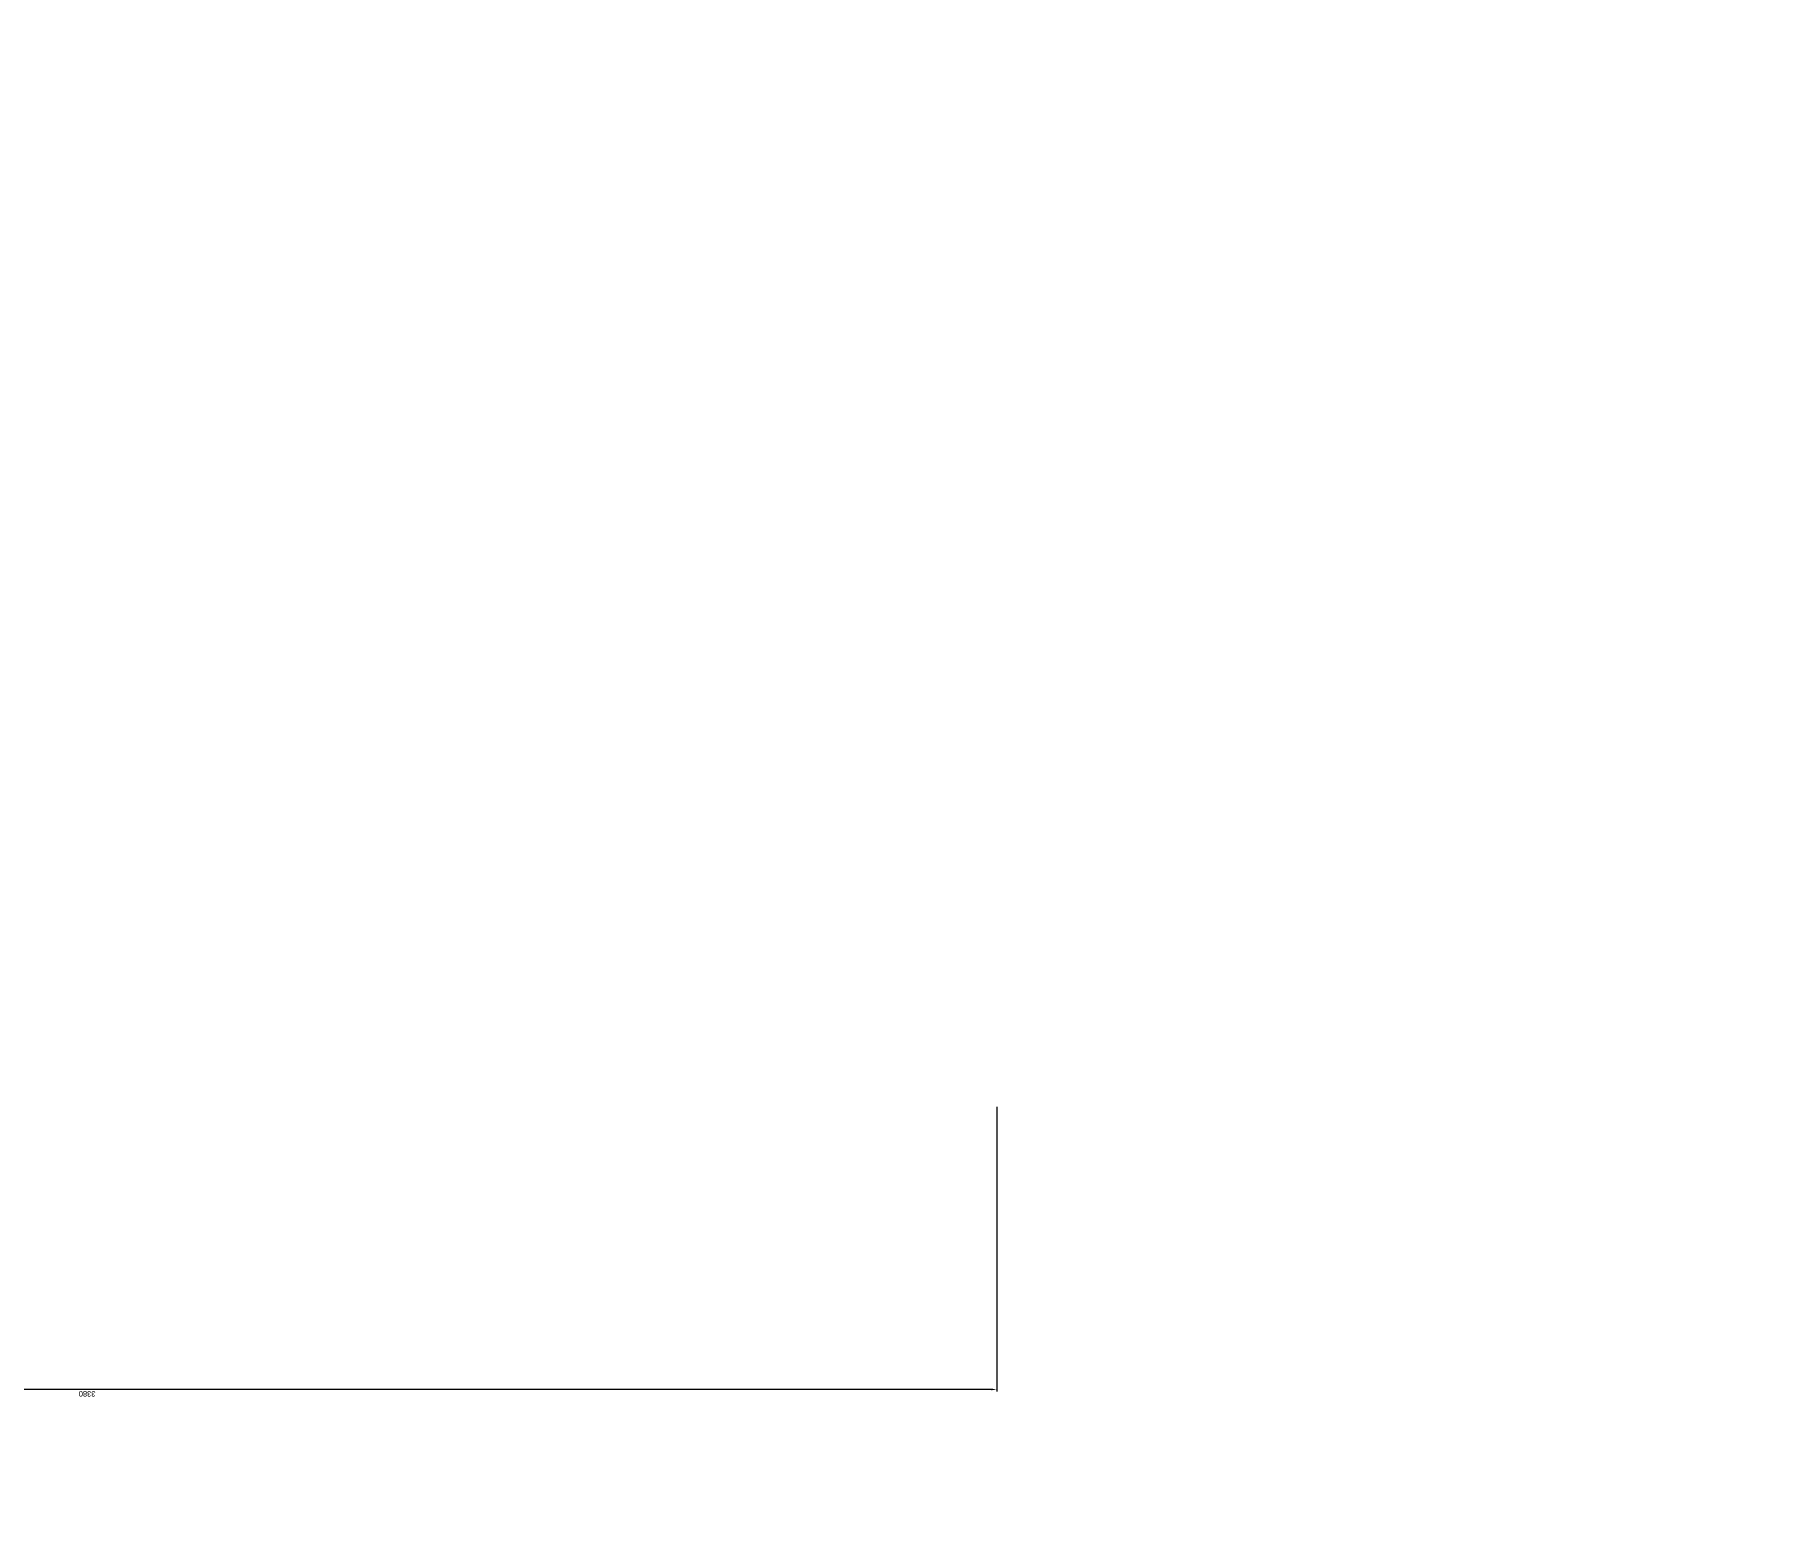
# Model space of a CAD drawing. Header units: millimetres. Extents: x 375520 to 471640, y 4301 to 90506.
# Drawn here: x 408515 to 411730, y 39585 to 42340 of the extents above; entities that cross this region are included whole.
import ezdxf

# ---------------------------------------------------------------- set-up
doc = ezdxf.new("R2010")
doc.units = ezdxf.units.MM
doc.layers.add('FAZA_I_ormari_ugradnja', color=6, linetype='Continuous')
for name, color, linetype, lineweight in [('GP kota -2.67_PBS_arhitektura$0$PBS_AG_referenca PBS komp zrak', 163, 'Continuous', 13), ('GP kota -2.67_PBS_arhitektura$0$PBS_AG_referenca PBS rashlada', 150, 'Continuous', 13), ('GP kota -2.67_PBS_arhitektura$0$PBS_AG_referenca PBS USZMR', 252, 'Continuous', 25), ('GP kota -2.67_PBS_strojarstvo_rashlada_$0$Kote', 5, 'Continuous', 20)]:
    doc.layers.add(name, color=color, linetype=linetype, lineweight=lineweight)
doc.styles.add('GP kota -2.67_PBS_strojarstvo_rashlada_$0$Arial', font='arial.ttf')
doc.styles.add('GP kota -2.67_PBS_strojarstvo_rashlada_$0$Standard', font='arial.ttf')
doc.dimstyles.new('GP kota -2.67_PBS_strojarstvo_rashlada_$0$Standard', dxfattribs={"dimtxt": 0.18, "dimasz": 0.18, "dimexe": 0.18, "dimexo": 0.0625, "dimgap": 0.09, "dimtad": 0, "dimtih": 1, "dimtoh": 1, "dimdec": 4, "dimzin": 0, "dimdsep": 46, "dimtxsty": 'GP kota -2.67_PBS_strojarstvo_rashlada_$0$Standard', "dimcen": 0.09, "dimadec": 0, "dimazin": 0, "dimtfac": 1, "dimtdec": 4, "dimtofl": 0, "dimtmove": 0, "dimatfit": 3, "dimfxl": 1, "dimtolj": 1, "dimtzin": 0, "dimarcsym": 0})

# ---------------------------------------------------------------- blocks, each defined once
blk = doc.blocks.new('*D147')
at = {"layer": 'Defpoints', "color": 0, "transparency": 16777216}
for p in [(406921.2581223807, 40349.25481026368), (410303.2649583182, 40349.25481026368), (406921.2581223807, 39820.57362837325)]:
    blk.add_point(p, dxfattribs=at)
at = {"layer": 'GP kota -2.67_PBS_strojarstvo_rashlada_$0$Kote', "color": 0, "lineweight": -2, "transparency": 16777216}
for p, q in [((406921.2581223807, 40346.25481026368), (406921.2581223807, 39816.57362837325)), ((410303.2649583182, 40346.25481026368), (410303.2649583182, 39816.57362837325)), ((410293.2649583182, 39820.57362837325), (406931.2581223807, 39820.57362837325))]:
    blk.add_line(p, q, dxfattribs=at)
at = {"layer": 'GP kota -2.67_PBS_strojarstvo_rashlada_$0$Kote', "color": 0, "transparency": 16777216}
for points in [[(406931.2581223807, 39822.24029503992), (406931.2581223807, 39818.90696170659), (406921.2581223807, 39820.57362837325)], [(410293.2649583182, 39822.24029503992), (410293.2649583182, 39818.90696170659), (410303.2649583182, 39820.57362837325)]]:
    blk.add_solid(points, dxfattribs=at)
at = {"layer": 'GP kota -2.67_PBS_strojarstvo_rashlada_$0$Kote', "transparency": 16777216, "insert": (408612.2615403495, 39812.46448785484), "char_height": 10, "attachment_point": 5, "rotation": 180, "style": 'GP kota -2.67_PBS_strojarstvo_rashlada_$0$Arial'}
blk.add_mtext('3380', dxfattribs=at)
blk = doc.blocks.new('GP kota -2.67_PBS_strojarstvo_rashlada_')
at = {"layer": 'GP kota -2.67_PBS_strojarstvo_rashlada_$0$Kote'}
dim = blk.add_linear_dim(base=(406921.2581223807, 39820.57362837325), p1=(410303.2649583182, 40349.25481026368), p2=(406921.2581223807, 40349.25481026368), angle=180, dimstyle='GP kota -2.67_PBS_strojarstvo_rashlada_$0$Standard', override={"dimtxt": 10, "dimasz": 10, "dimexe": 4, "dimexo": 3, "dimgap": 3, "dimtad": 4, "dimtih": 0, "dimtoh": 0, "dimdec": 0, "dimrnd": 10, "dimzin": 8, "dimtxsty": 'GP kota -2.67_PBS_strojarstvo_rashlada_$0$Arial', "dimcen": 100, "dimclrt": 256, "dimtdec": 0, "dimtofl": 1, "dimtolj": 0, "dimtzin": 8}, dxfattribs=at)
dim.commit()
dim.dimension.update_dxf_attribs({"geometry": '*D147', "text_midpoint": (408612.2615403495, 39812.46448785484)})
blk = doc.blocks.new('GP kota -2.67_PBS_arhitektura')
at = {"layer": 'GP kota -2.67_PBS_arhitektura$0$PBS_AG_referenca PBS rashlada', "ltscale": 10, "xscale": 0.1, "yscale": 0.1, "zscale": 0.1}
blk.add_blockref('GP kota -2.67_PBS_strojarstvo_rashlada_', (0, 0), dxfattribs=at)

msp = doc.modelspace()

# ---------------------------------------------------------------- block references
at = {"layer": 'FAZA_I_ormari_ugradnja', "ltscale": 10, "xscale": 10, "yscale": 10, "zscale": 10}
msp.add_blockref('GP kota -2.67_PBS_arhitektura', (0, 0), dxfattribs=at)

doc.saveas('drawing.dxf')
